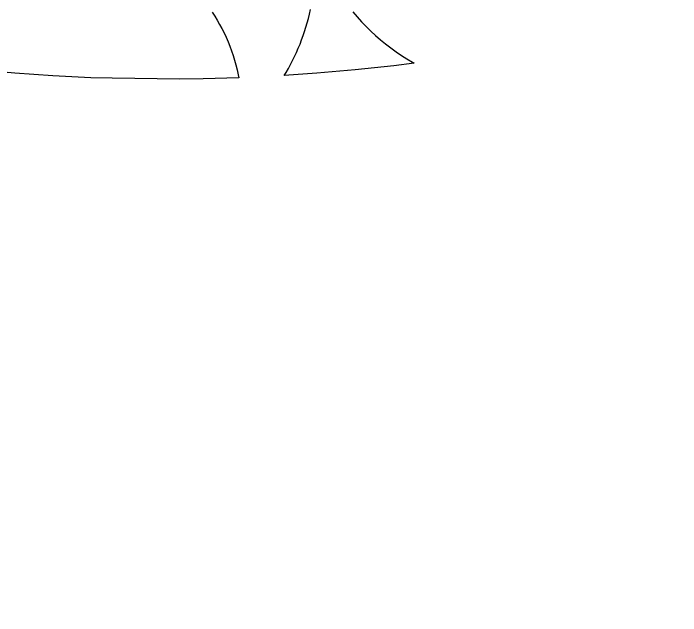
# Model space of a CAD drawing. Extents: x -570 to 570, y -570 to 570.
# Drawn here: x -22.7 to 76.7, y -370 to -280.2 of the extents above; entities that cross this region are included whole.
import ezdxf

# ---------------------------------------------------------------- set-up
doc = ezdxf.new("R2010")
doc.units = 0
doc.layers.add('LAYER_1', color=18, linetype='CONTINUOUS')
doc.layers.add('LAYER_2', color=174, linetype='CONTINUOUS')

msp = doc.modelspace()

# ---------------------------------------------------------------- linework, layer by layer
at = {"layer": 'LAYER_1'}
for points in [[(6.892, -280.032), (7.277, -280.63), (7.646, -281.239), (8, -281.859), (8.337, -282.49), (8.659, -283.131), (8.965, -283.783), (9.253, -284.446), (9.525, -285.118), (9.779, -285.801), (10.015, -286.493), (10.233, -287.195), (10.433, -287.906), (10.614, -288.626), (10.776, -289.356), (10.865, -289.816), (5.551, -289.969), (2.06, -290.003), (-7.994, -289.899), (-11.182, -289.807), (-16.826, -289.535), (-22.505, -289.149), (-28.217, -288.648)], [(27.87, -280.008), (28.504, -280.756), (29.159, -281.482), (29.835, -282.187), (30.53, -282.87), (31.244, -283.53), (31.976, -284.167), (32.727, -284.782), (33.495, -285.372), (34.28, -285.938), (35.081, -286.48), (35.899, -286.996), (36.731, -287.488), (37.002, -287.636), (33.934, -288.029), (28.192, -288.648), (22.48, -289.149), (17.637, -289.478), (17.911, -289.022), (18.246, -288.438), (18.567, -287.847), (18.876, -287.249), (19.171, -286.645), (19.454, -286.035), (19.723, -285.42), (19.979, -284.799), (20.221, -284.173), (20.451, -283.541), (20.666, -282.905), (20.869, -282.265), (21.057, -281.62), (21.232, -280.971), (21.394, -280.318), (21.541, -279.662)]]:
    msp.add_lwpolyline(points, dxfattribs=at)
at = {"layer": 'LAYER_2'}
msp.add_lwpolyline([(0, 570, 0.414214), (-570, 0, 0.414214), (0, -570, 0.414214), (570, 0, 0.414214)], format="xyb", close=True, dxfattribs=at)

doc.saveas('drawing.dxf')
